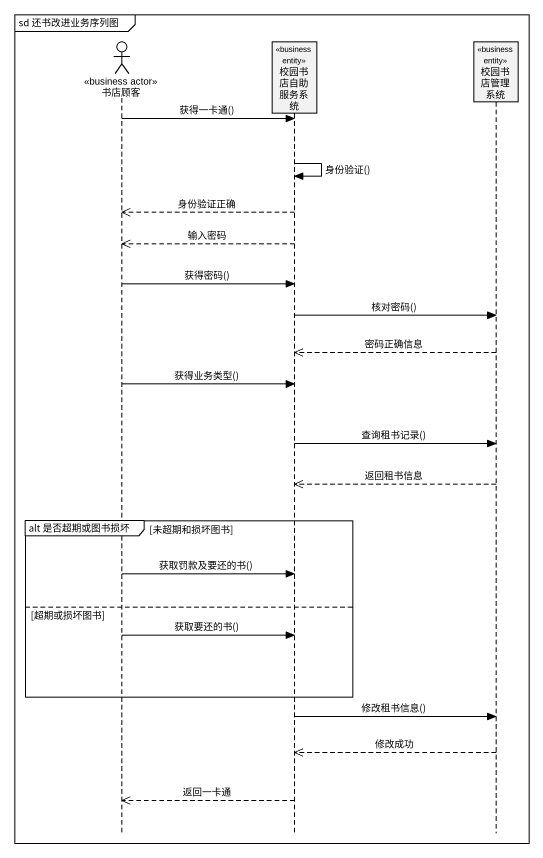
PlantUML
@startuml
mainframe sd 还书改进业务序列图
hide footbox
actor 书店顾客 <<business actor>>
participant 校园书店自助服务系统 <<business entity>>
participant 校园书店管理系统 <<business entity>>

书店顾客 -> 校园书店自助服务系统 : 获得一卡通()
校园书店自助服务系统 -> 校园书店自助服务系统 : 身份验证()
校园书店自助服务系统 -->> 书店顾客 : 身份验证正确
校园书店自助服务系统 -->> 书店顾客 : 输入密码
书店顾客 -> 校园书店自助服务系统 : 获得密码()
校园书店自助服务系统 -> 校园书店管理系统 : 核对密码()
校园书店管理系统 -->> 校园书店自助服务系统 : 密码正确信息
书店顾客 -> 校园书店自助服务系统 : 获得业务类型()
校园书店自助服务系统 -> 校园书店管理系统 : 查询租书记录()
校园书店管理系统 -->> 校园书店自助服务系统 : 返回租书信息
group alt 是否超期或图书损坏 [未超期和损坏图书]
  书店顾客 -> 校园书店自助服务系统 : 获取罚款及要还的书()
else 超期或损坏图书
  书店顾客 -> 校园书店自助服务系统 : 获取要还的书()
end
校园书店自助服务系统 -> 校园书店管理系统 : 修改租书信息()
校园书店管理系统 -->> 校园书店自助服务系统 : 修改成功
校园书店自助服务系统 -->> 书店顾客 : 返回一卡通
@enduml
